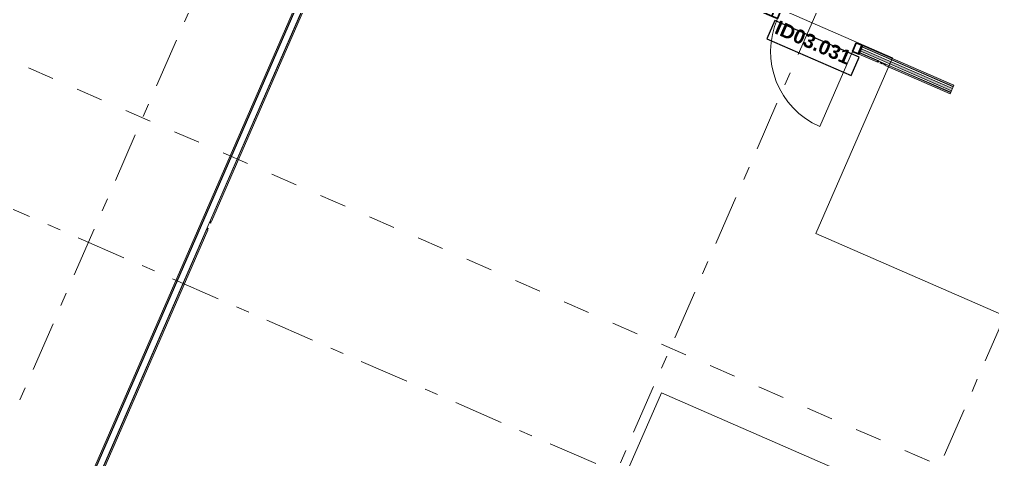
# Model space of a CAD drawing. Header units: millimetres. Extents: x -35034 to 431752, y -71616 to 25069.
# Drawn here: x 347304 to 357644, y -38794 to -34125 of the extents above; entities that cross this region are included whole.
import ezdxf
from ezdxf.enums import TextEntityAlignment as Align

# ---------------------------------------------------------------- set-up
doc = ezdxf.new("R2010")
doc.units = ezdxf.units.MM
doc.header["$MEASUREMENT"] = 0
doc.linetypes.add('Dashed', pattern=[564.444447, 282.222223, -282.222223])
doc.linetypes.add('Double Dashed', pattern=[1093.611073, 529.166651, -211.666656, 141.111112, -211.666656])
for name, color, linetype in [('A-95-MC_Marker_Section_P2.Marker', 7, 'Continuous'), ('New_A-05-M_Gross_Int_Circulation', 7, 'Continuous'), ('New_A-15-MG_Structural_Grid_Phase_2', 7, 'Continuous'), ('New_A-20-M_Floor_Slab', 7, 'Continuous'), ('New_A-25-M_Wall_Int', 7, 'Continuous'), ('New_ArchiCAD Door Markers', 7, 'Continuous'), ('New_ArchiCAD Doors', 7, 'Continuous')]:
    doc.layers.add(name, color=color, linetype=linetype)
for name, color, linetype, lineweight in [('A-95-MC_Marker_Section_P2.Marker_Pen_No__1', 7, 'Continuous', 13), ('New_A-20-M_Floor_Slab_Pen_No__89', 8, 'Continuous', 20), ('New_A-25-M_Wall_Int_Pen_No__1', 7, 'Continuous', 13), ('New_ArchiCAD Door Markers_Pen_No__1', 7, 'Continuous', 13), ('New_ArchiCAD Door Markers_Pen_No__5', 7, 'Continuous', 25), ('New_ArchiCAD Doors_Pen_No__1', 7, 'Continuous', 13), ('New_ArchiCAD Zone Stamps_Pen_No__9', 7, 'Continuous', 13)]:
    doc.layers.add(name, color=color, linetype=linetype, lineweight=lineweight)
for name, color, linetype, lineweight, true_color in [('New_A-05-M_Gross_Int_Circulation_Pen_No__74', 7, 'Continuous', 20, 0x606060), ('New_A-15-MG_Structural_Grid_Phase_2_Pen_No__222', 7, 'Continuous', 13, 0x65af33), ('New_A-25-M_Wall_Int_Pen_No__107', 7, 'Continuous', 15, 0xa6a6a6), ('New_ArchiCAD Doors_Pen_No__43', 7, 'Continuous', 30, 0x444444), ('New_ArchiCAD Doors_Pen_No__63', 7, 'Continuous', 20, 0x606060)]:
    doc.layers.add(name, color=color, linetype=linetype, lineweight=lineweight, true_color=true_color)
doc.styles.add('GENERATED_STYLE_1', font='')
doc.styles.add('GENERATED_STYLE_2', font='')
doc.styles.add('GENERATED_STYLE_3', font='')
doc.styles.add('GENERATED_STYLE_4', font='')
doc.styles.get('GENERATED_STYLE_1').set_extended_font_data('Swis721 BT', bold=True)
doc.styles.get('GENERATED_STYLE_2').set_extended_font_data('Arial', bold=True)
doc.styles.get('GENERATED_STYLE_3').set_extended_font_data('Arial')
doc.styles.get('GENERATED_STYLE_4').set_extended_font_data('Swis721 BT')

# ---------------------------------------------------------------- blocks, each defined once
blk = doc.blocks.new('Corridor 01-Third_INB 3350_68_2', base_point=(352062, -32200))
at = {"layer": 'New_A-05-M_Gross_Int_Circulation_Pen_No__74', "linetype": 'Continuous'}
for p, q in [((338643, -26709), (356580, -34531)), ((356580, -34531), (355767, -36396)), ((355767, -36396), (357788, -37277))]:
    blk.add_line(p, q, dxfattribs=at)
at = {"layer": 'New_ArchiCAD Zone Stamps_Pen_No__9'}
for tag, height, style, p in [('ROOM_NAME', 250, 'GENERATED_STYLE_2', (351229, -30641)), ('zoneNameLine2', 250, 'GENERATED_STYLE_2', (351041, -31073)), ('ROOM_NUMBER', 200, 'GENERATED_STYLE_3', (350852, -31494)), ('measuredAreaCode', 200, 'GENERATED_STYLE_3', (350695, -31854)), ('DUMMY_649', 200, 'GENERATED_STYLE_3', (351003, -31988)), ('DUMMY_650', 200, 'GENERATED_STYLE_3', (351492, -32201)), ('DUMMY_651', 133, 'GENERATED_STYLE_3', (351771, -32308))]:
    blk.add_attdef(tag, text='', height=height, rotation=336.4404, dxfattribs=dict(at, style=style)).set_placement(p, align=Align.TOP_LEFT)
blk = doc.blocks.new('Slab_6_2', base_point=(319509, -20987))
at = {"layer": 'New_A-20-M_Floor_Slab_Pen_No__89', "linetype": 'Continuous', "flags": 128}
blk.add_lwpolyline([(356461, -40078), (353768, -38904), (354125, -38086), (356818, -39260)], close=True, dxfattribs=at)
blk = doc.blocks.new('Wall_311_2', base_point=(347462, -40590))
at = {"layer": 'New_A-25-M_Wall_Int_Pen_No__107', "linetype": 'Continuous'}
for points in [[(347434, -40442), (351018, -32223), (351004, -32217), (347420, -40436)], [(349346, -36269), (351096, -32257), (351082, -32251), (349333, -36263)], [(349333, -36263), (349327, -36277), (349340, -36283), (349346, -36269)], [(349293, -36355), (347498, -40470), (347512, -40476), (349306, -36361)], [(349299, -36341), (349293, -36355), (349306, -36361), (349312, -36347)]]:
    blk.add_hatch(color=256, dxfattribs=at).paths.add_polyline_path(points)
at = {"layer": 'New_A-25-M_Wall_Int_Pen_No__107', "linetype": 'Continuous', "lineweight": 0, "true_color": 0x535353}
for points in [[(347437, -40443), (351021, -32224), (351018, -32223), (347434, -40442)], [(349300, -36338), (351082, -32251), (351079, -32250), (349297, -36337)], [(349327, -36277), (349325, -36280), (349339, -36286), (349340, -36283)], [(349296, -36340), (347495, -40469), (347498, -40470), (349299, -36341)], [(349297, -36337), (349296, -36340), (349299, -36341), (349300, -36338)], [(349300, -36338), (349299, -36341), (349312, -36347), (349313, -36344)]]:
    blk.add_hatch(color=251, dxfattribs=at).paths.add_polyline_path(points)
at = {"layer": 'New_A-25-M_Wall_Int_Pen_No__1', "linetype": 'Continuous'}
for p, q in [((347434, -40442), (351018, -32223)), ((347437, -40443), (351021, -32224)), ((347495, -40469), (351079, -32250)), ((349300, -36338), (351082, -32251)), ((349339, -36286), (349325, -36280)), ((349340, -36283), (349327, -36277)), ((347498, -40470), (349299, -36341)), ((349299, -36341), (349312, -36347)), ((349313, -36344), (349300, -36338))]:
    blk.add_line(p, q, dxfattribs=at)
at = {"layer": 'New_A-25-M_Wall_Int_Pen_No__1', "linetype": 'Continuous', "flags": 128}
for points in [[(351004, -32217), (347420, -40436)], [(349346, -36269), (351096, -32257)], [(347512, -40476), (349306, -36361)]]:
    blk.add_lwpolyline(points, dxfattribs=at)
blk = doc.blocks.new('*X1120', base_point=(341458, 0))
at = {"layer": 'New_A-25-M_Wall_Int_Pen_No__107', "linetype": 'Continuous'}
blk.add_hatch(color=256, dxfattribs=at).paths.add_polyline_path([(356248, -34436), (356238, -34459), (357207, -34881), (357217, -34858)])
blk = doc.blocks.new('*X1121', base_point=(341458, 0))
at = {"layer": 'New_A-25-M_Wall_Int_Pen_No__107', "linetype": 'Continuous'}
blk.add_hatch(color=256, dxfattribs=at).paths.add_polyline_path([(356447, -34590), (356470, -34600), (356476, -34586), (356453, -34576)])
blk = doc.blocks.new('Door with Sidelight on Side 2 19_11')
at = {"layer": 'New_ArchiCAD Doors_Pen_No__1', "linetype": 'Continuous'}
for p, q in [((-755, 0), (-755, -15)), ((755, 0), (755, -15)), ((-755, -15), (-755, -18)), ((-755, -18), (-755, -37)), ((-755, -37), (-755, -62)), ((-755, -62), (-755, -82)), ((-755, -82), (-755, -85)), ((-755, -85), (-755, -100)), ((755, -15), (755, -18)), ((755, -18), (755, -37)), ((755, -37), (755, -62)), ((755, -62), (755, -82)), ((755, -82), (755, -85)), ((755, -85), (755, -100))]:
    blk.add_line(p, q, dxfattribs=at)
at = {"layer": 'New_ArchiCAD Doors_Pen_No__43', "linetype": 'Continuous'}
for p, q in [((-748, 0), (-755, 0)), ((-755, 0), (-755, -100)), ((-682, 0), (-748, 0)), ((-748, 0), (-748, -100)), ((-254, 0), (-682, 0)), ((-682, 0), (-682, -100)), ((-682, -100), (-682, 0)), ((-254, -100), (-254, 0)), ((-188, 0), (-254, 0)), ((-254, 0), (-254, -100)), ((-188, -100), (-188, 0)), ((748, 0), (682, 0)), ((682, 0), (682, -100)), ((748, 0), (755, 0)), ((748, -100), (748, 0)), ((755, 0), (755, -100)), ((-748, -100), (-755, -100)), ((-748, -100), (-682, -100)), ((-682, -100), (-254, -100)), ((-254, -100), (-188, -100)), ((682, -100), (748, -100)), ((748, -100), (755, -100))]:
    blk.add_line(p, q, dxfattribs=at)
at = {"layer": 'New_ArchiCAD Doors_Pen_No__63', "linetype": 'Continuous'}
blk.add_line((682, 0), (682, 870), dxfattribs=at)
blk.add_arc((682, 0), 870, 90, 180, dxfattribs=at)
blk = doc.blocks.new('Door Stamp 17_18')
at = {"layer": 'New_ArchiCAD Door Markers_Pen_No__5', "linetype": 'Continuous'}
for p, q in [((207, 242), (-771, 242)), ((-771, 242), (-771, 30)), ((207, 242), (-771, 242)), ((207, 30), (207, 242)), ((-771, 30), (207, 30))]:
    blk.add_line(p, q, dxfattribs=at)
at = {"layer": 'New_ArchiCAD Door Markers_Pen_No__1', "style": 'GENERATED_STYLE_1'}
blk.add_attdef('AC_WIDO_ID', text='', height=150, rotation=180, dxfattribs=at).set_placement((148, 287), align=Align.BOTTOM_LEFT)
blk = doc.blocks.new('Wall_312_2', base_point=(357232, -34823))
at = {"layer": 'New_A-25-M_Wall_Int_Pen_No__107', "linetype": 'Continuous', "lineweight": 0, "true_color": 0x535353}
for points in [[(356257, -34415), (356256, -34417), (357225, -34840), (357226, -34837)], [(356230, -34476), (356229, -34479), (356432, -34567), (356434, -34565)], [(356426, -34581), (356429, -34582), (356435, -34569), (356432, -34567)], [(356432, -34567), (356435, -34569), (356436, -34566), (356434, -34565)], [(356435, -34569), (357198, -34901), (357199, -34898), (356436, -34566)], [(356488, -34608), (356491, -34609), (356497, -34595), (356494, -34594)]]:
    blk.add_hatch(color=251, dxfattribs=at).paths.add_polyline_path(points)
at = {"layer": 'New_A-25-M_Wall_Int_Pen_No__107', "linetype": 'Continuous'}
for points in [[(356263, -34401), (356257, -34415), (357226, -34837), (357232, -34823)], [(356223, -34492), (356413, -34575), (356419, -34561), (356229, -34479)], [(356413, -34575), (356426, -34581), (356432, -34567), (356419, -34561)], [(356491, -34609), (356504, -34615), (356510, -34601), (356497, -34595)], [(356504, -34615), (357192, -34915), (357198, -34901), (356510, -34601)]]:
    blk.add_hatch(color=256, dxfattribs=at).paths.add_polyline_path(points)
at = {"layer": 'New_A-25-M_Wall_Int_Pen_No__1', "linetype": 'Continuous'}
for p, q in [((356248, -34436), (356256, -34417)), ((356256, -34417), (356257, -34415)), ((357225, -34840), (356256, -34417)), ((356257, -34415), (356263, -34401)), ((357226, -34837), (356257, -34415)), ((356223, -34492), (356229, -34479)), ((356229, -34479), (356230, -34476)), ((356419, -34561), (356229, -34479)), ((356230, -34476), (356238, -34459)), ((356434, -34565), (356230, -34476)), ((356238, -34459), (356248, -34436)), ((357207, -34881), (356238, -34459)), ((357217, -34858), (356248, -34436)), ((356432, -34567), (356419, -34561)), ((356432, -34567), (356426, -34581)), ((356429, -34582), (356435, -34569)), ((356436, -34566), (356434, -34565)), ((356453, -34576), (356435, -34569)), ((357199, -34898), (356436, -34566)), ((356447, -34590), (356453, -34576)), ((356476, -34586), (356453, -34576)), ((356470, -34600), (356476, -34586)), ((356494, -34594), (356476, -34586)), ((356488, -34608), (356494, -34594)), ((356491, -34609), (356497, -34595)), ((356510, -34601), (356497, -34595)), ((357198, -34901), (356510, -34601))]:
    blk.add_line(p, q, dxfattribs=at)
at = {"layer": 'New_A-25-M_Wall_Int_Pen_No__1', "linetype": 'Continuous', "flags": 128}
for points in [[(357232, -34823), (356263, -34401)], [(356223, -34492), (356413, -34575)], [(356504, -34615), (357192, -34915)], [(357192, -34915), (357232, -34823)]]:
    blk.add_lwpolyline(points, dxfattribs=at)
at = {"layer": 'New_A-25-M_Wall_Int', "color": 250, "lineweight": 50, "true_color": 0x2a2a2a}
for name in ['*X1120', '*X1121']:
    blk.add_blockref(name, (341458, 0), dxfattribs=at)
at = {"layer": 'New_ArchiCAD Door Markers'}
ref = blk.add_blockref('Door Stamp 17_18', (355531, -34191), dxfattribs=dict(at, rotation=156.4404115839917))
ref.add_attrib('AC_WIDO_ID', 'ID03.031', dxfattribs={"layer": 'New_ArchiCAD Door Markers_Pen_No__1', "color": 7, "height": 150, "rotation": 336.4404, "style": 'GENERATED_STYLE_1'}).set_placement((355299, -34309), align=Align.BOTTOM_LEFT)
at = {"layer": 'New_ArchiCAD Doors', "color": 251, "linetype": 'Continuous', "lineweight": 20, "true_color": 0x606060, "xscale": -1, "zscale": 1000, "rotation": 156.4404115839917}
blk.add_blockref('Door with Sidelight on Side 2 19_11', (355531, -34191), dxfattribs=at)
blk = doc.blocks.new('Standard grid marker_10')
at = {"layer": 'New_A-15-MG_Structural_Grid_Phase_2_Pen_No__222', "linetype": 'Double Dashed'}
blk.add_line((705, 0), (53258, 0), dxfattribs=at)
at = {"layer": 'New_A-15-MG_Structural_Grid_Phase_2_Pen_No__222', "style": 'GENERATED_STYLE_4'}
for tag, p in [('AC_MarkerText_1_0', (-500, 39)), ('AC_MarkerText_1_1', (54463, 39))]:
    blk.add_attdef(tag, text='', height=350, rotation=180, dxfattribs=at).set_placement(p, align=Align.MIDDLE_CENTER)
blk = doc.blocks.new('Standard grid marker_13')
at = {"layer": 'New_A-15-MG_Structural_Grid_Phase_2_Pen_No__222', "linetype": 'Double Dashed'}
blk.add_line((2212, 0), (53473, 0), dxfattribs=at)
at = {"layer": 'New_A-15-MG_Structural_Grid_Phase_2_Pen_No__222', "style": 'GENERATED_STYLE_4'}
for tag, p in [('AC_MarkerText_1_0', (-500, 1206)), ('AC_MarkerText_1_1', (56184, 1206))]:
    blk.add_attdef(tag, text='', height=350, rotation=270, dxfattribs=at).set_placement(p, align=Align.MIDDLE_CENTER)
blk = doc.blocks.new('Standard grid marker_14')
at = {"layer": 'New_A-15-MG_Structural_Grid_Phase_2_Pen_No__222', "linetype": 'Double Dashed'}
blk.add_line((7182, 0), (20268, 0), dxfattribs=at)
at = {"layer": 'New_A-15-MG_Structural_Grid_Phase_2_Pen_No__222', "style": 'GENERATED_STYLE_4'}
for tag, p in [('AC_MarkerText_1_0', (-500, 36)), ('AC_MarkerText_1_1', (27950, 36))]:
    blk.add_attdef(tag, text='', height=350, rotation=270, dxfattribs=at).set_placement(p, align=Align.MIDDLE_CENTER)
blk = doc.blocks.new('Cutting Plane_4_2', base_point=(316128, -21003))
at = {"layer": 'A-95-MC_Marker_Section_P2.Marker_Pen_No__1', "linetype": 'Dashed'}
blk.add_line((316357, -21103), (363850, -41812), dxfattribs=at)

msp = doc.modelspace()

# ---------------------------------------------------------------- block references
at = {"layer": 'A-95-MC_Marker_Section_P2.Marker'}
msp.add_blockref('Cutting Plane_4_2', (316127.6, -21002.6), dxfattribs=at)
at = {"layer": 'New_A-05-M_Gross_Int_Circulation', "linetype": 'Continuous'}
msp.add_blockref('Corridor 01-Third_INB 3350_68_2', (352061.9, -32200.4), dxfattribs=at)
at = {"layer": 'New_A-15-MG_Structural_Grid_Phase_2', "color": 8, "linetype": 'Continuous', "lineweight": 15, "zscale": 1000}
for name, p, rotation in [('Standard grid marker_13', (339134.2, -56907.5), 66.44041158399293), ('Standard grid marker_10', (364097.6, -43491.3), 156.4404115839929), ('Standard grid marker_14', (347899.9, -52106.2), 66.44041158399293), ('Standard grid marker_14', (350761.8, -53354.1), 66.44041158399293)]:
    msp.add_blockref(name, p, dxfattribs=dict(at, rotation=rotation))
at = {"layer": 'New_A-20-M_Floor_Slab', "color": 8, "linetype": 'Continuous', "lineweight": 20}
msp.add_blockref('Slab_6_2', (319508.7, -20986.7), dxfattribs=at)
at = {"layer": 'New_A-25-M_Wall_Int', "color": 250, "lineweight": 50, "true_color": 0x2a2a2a}
for name, p in [('Wall_312_2', (357231.8, -34823.2)), ('Wall_311_2', (347462.3, -40589.7))]:
    msp.add_blockref(name, p, dxfattribs=at)

doc.saveas('drawing.dxf')
